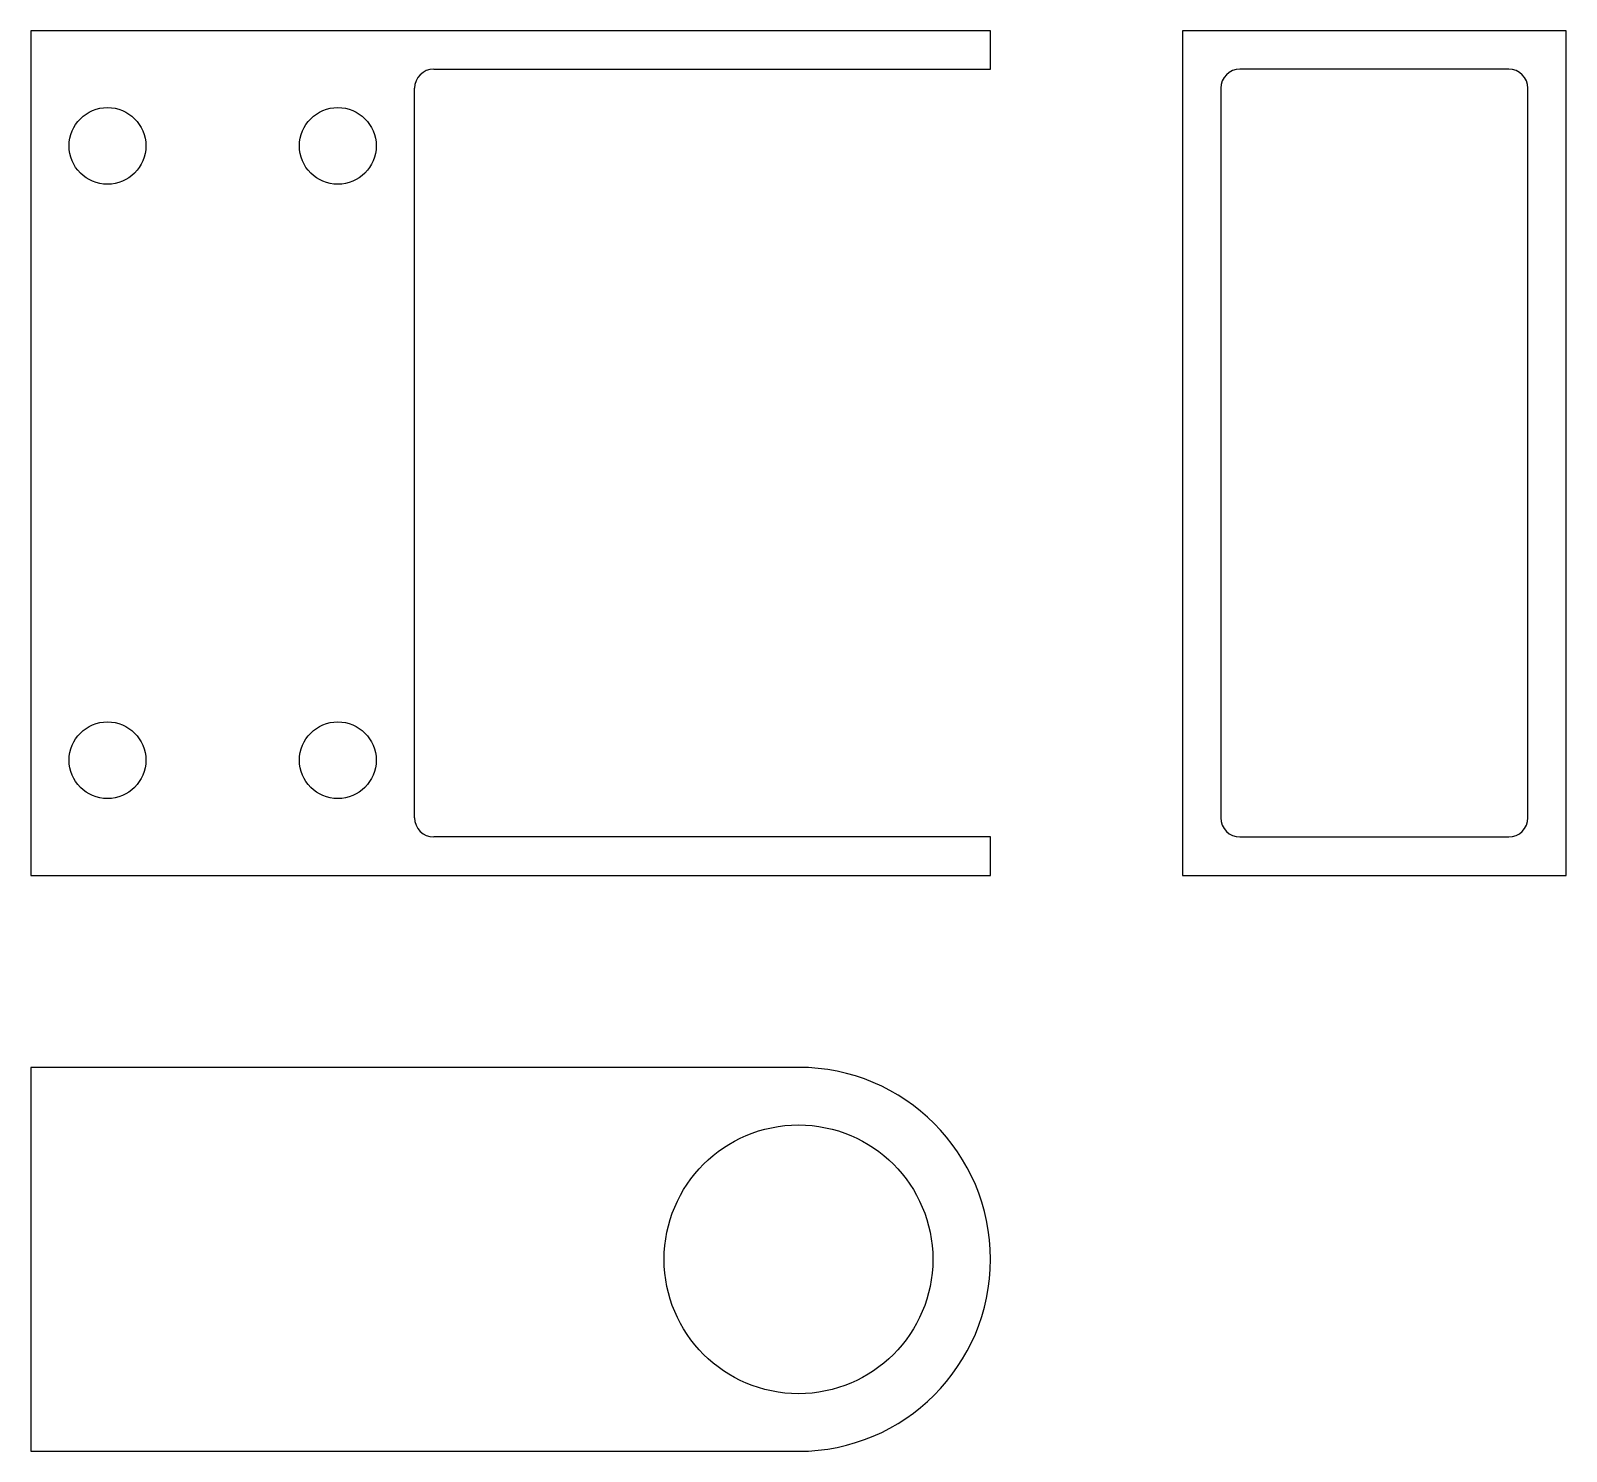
# Model space of a CAD drawing. Header units: millimetres. Extents: x 100 to 500, y 100 to 470.
import ezdxf

# ---------------------------------------------------------------- set-up
doc = ezdxf.new("R2010")
doc.units = ezdxf.units.MM

msp = doc.modelspace()

# ---------------------------------------------------------------- linework, layer by layer
for p, q in [((350, 470), (100, 470)), ((100, 470), (100, 250)), ((350, 460), (350, 470)), ((400, 470), (400, 250)), ((500, 470), (400, 470)), ((500, 250), (500, 470)), ((205, 460), (350, 460)), ((485, 460), (415, 460)), ((200, 265), (200, 455)), ((410, 455), (410, 265)), ((490, 265), (490, 455)), ((350, 260), (205, 260)), ((350, 250), (350, 260)), ((415, 260), (485, 260)), ((100, 250), (350, 250)), ((400, 250), (500, 250)), ((300, 200), (100, 200)), ((100, 200), (100, 100)), ((100, 100), (300, 100))]:
    msp.add_line(p, q)
for centre, radius in [((120, 440), 10), ((180, 440), 10), ((120, 280), 10), ((180, 280), 10), ((300, 150), 35)]:
    msp.add_circle(centre, radius)
for centre, radius, start, end in [((205, 455), 5, 90, 180), ((415, 455), 5, 90, 180), ((485, 455), 5, 0, 90), ((205, 265), 5, 180, 270), ((415, 265), 5, 180, 270), ((485, 265), 5, 270, 0), ((300, 150), 50, 270, 90)]:
    msp.add_arc(centre, radius, start, end)

doc.saveas('drawing.dxf')
